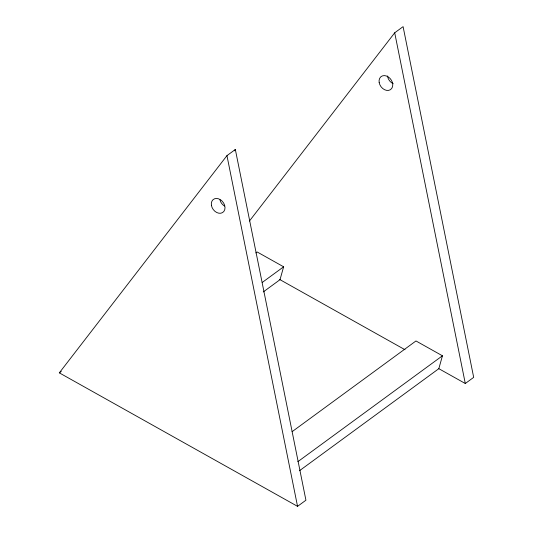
<?xml version="1.0" encoding="UTF-8"?>
<svg xmlns="http://www.w3.org/2000/svg" width="533" height="533" viewBox="0 0 533 533"><rect width="100%" height="100%" fill="white"/><g stroke="black" fill="none" stroke-linecap="round" stroke-linejoin="round"><path stroke-width="0.8" d="M255.82 252.948L257.159 251.969L283.629 266.8L280.005 279.685L263.269 291.937M292.104 431.677L415.973 340.96L442.443 355.791L438.826 368.676L299.553 470.666M59.316 372.86L226.951 155.636L235.339 149.493L305.929 500.207L297.547 506.35L59.316 372.86L61.255 371.448M234.327 150.812L235.339 149.493M249.417 221.055L394.706 32.793L403.095 26.65L473.684 377.364L465.296 383.507L438.419 368.45M262.203 282.49L283.629 266.8M297.814 461.711L442.443 355.791M279.365 279.319L405.013 349.728M394.706 32.793L465.296 383.507M226.951 155.636L297.547 506.35M393.227 83.694A8.042 6.136 53.8 0 1 387.498 75.946M224.526 206.044A8.042 6.136 53.8 0 1 219.942 199.848M379.156 82.442A8.042 6.136 53.8 0 0 390.329 89.737A8.042 6.136 53.8 0 0 388.251 76.905A8.042 6.136 53.8 0 0 379.156 82.442M211.408 205.285A8.042 6.136 53.8 0 0 222.581 212.58A8.042 6.136 53.8 0 0 220.495 199.748A8.042 6.136 53.8 0 0 211.408 205.285"/></g></svg>
